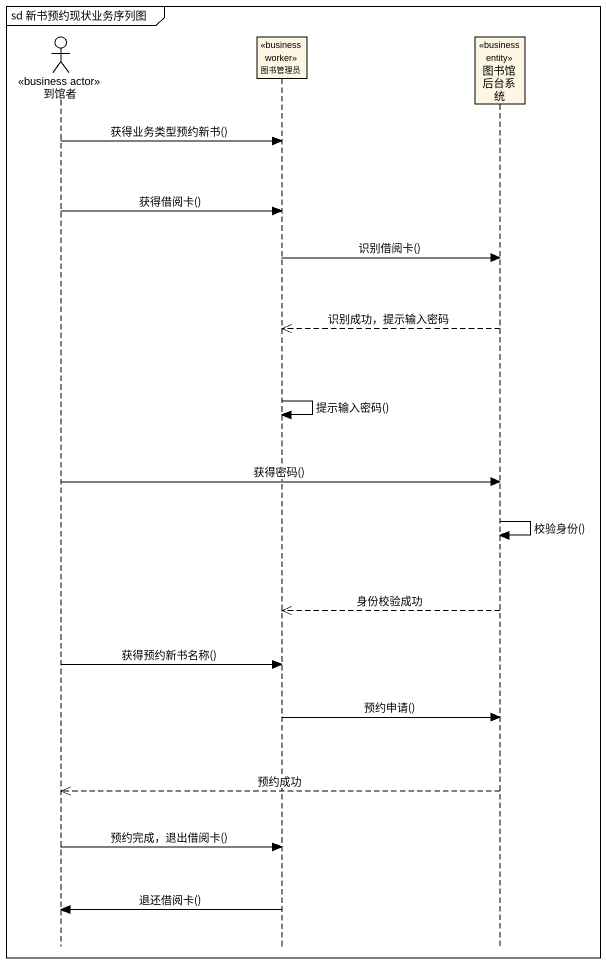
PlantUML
@startuml
mainframe sd 新书预约现状业务序列图
hide footbox
actor 到馆者 <<business actor>>
participant 图书管理员 <<business worker>>
participant 图书馆后台系统 <<business entity>>

到馆者 -> 图书管理员 : 获得业务类型预约新书()
到馆者 -> 图书管理员 : 获得借阅卡()
图书管理员 -> 图书馆后台系统 : 识别借阅卡()
图书馆后台系统 -->> 图书管理员 : 识别成功，提示输入密码
图书管理员 -> 图书管理员 : 提示输入密码()
到馆者 -> 图书馆后台系统 : 获得密码()
图书馆后台系统 -> 图书馆后台系统 : 校验身份()
图书馆后台系统 -->> 图书管理员 : 身份校验成功
到馆者 -> 图书管理员 : 获得预约新书名称()
图书管理员 -> 图书馆后台系统 : 预约申请()
图书馆后台系统 -->> 到馆者 : 预约成功
到馆者 -> 图书管理员 : 预约完成，退出借阅卡()
图书管理员 -> 到馆者 : 退还借阅卡()
@enduml
